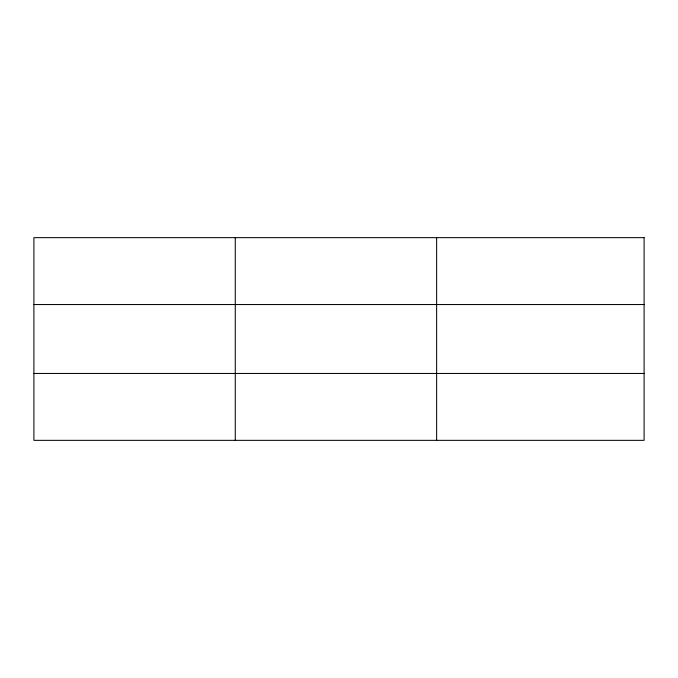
<?xml version="1.0" encoding="UTF-8"?>
<svg xmlns="http://www.w3.org/2000/svg" width="678" height="678" viewBox="0 0 678 678"><rect width="100%" height="100%" fill="white"/><g stroke="black" fill="none" stroke-linecap="round" stroke-linejoin="round"><path stroke-width="1.02" d="M235.266 440.344L235.266 237.656M436.632 440.344L436.632 237.656M33.9 304.541L644.1 304.541M33.9 373.459L644.1 373.459M644.1 237.656L644.1 440.344L33.9 440.344L33.9 237.656L644.1 237.656"/></g></svg>
